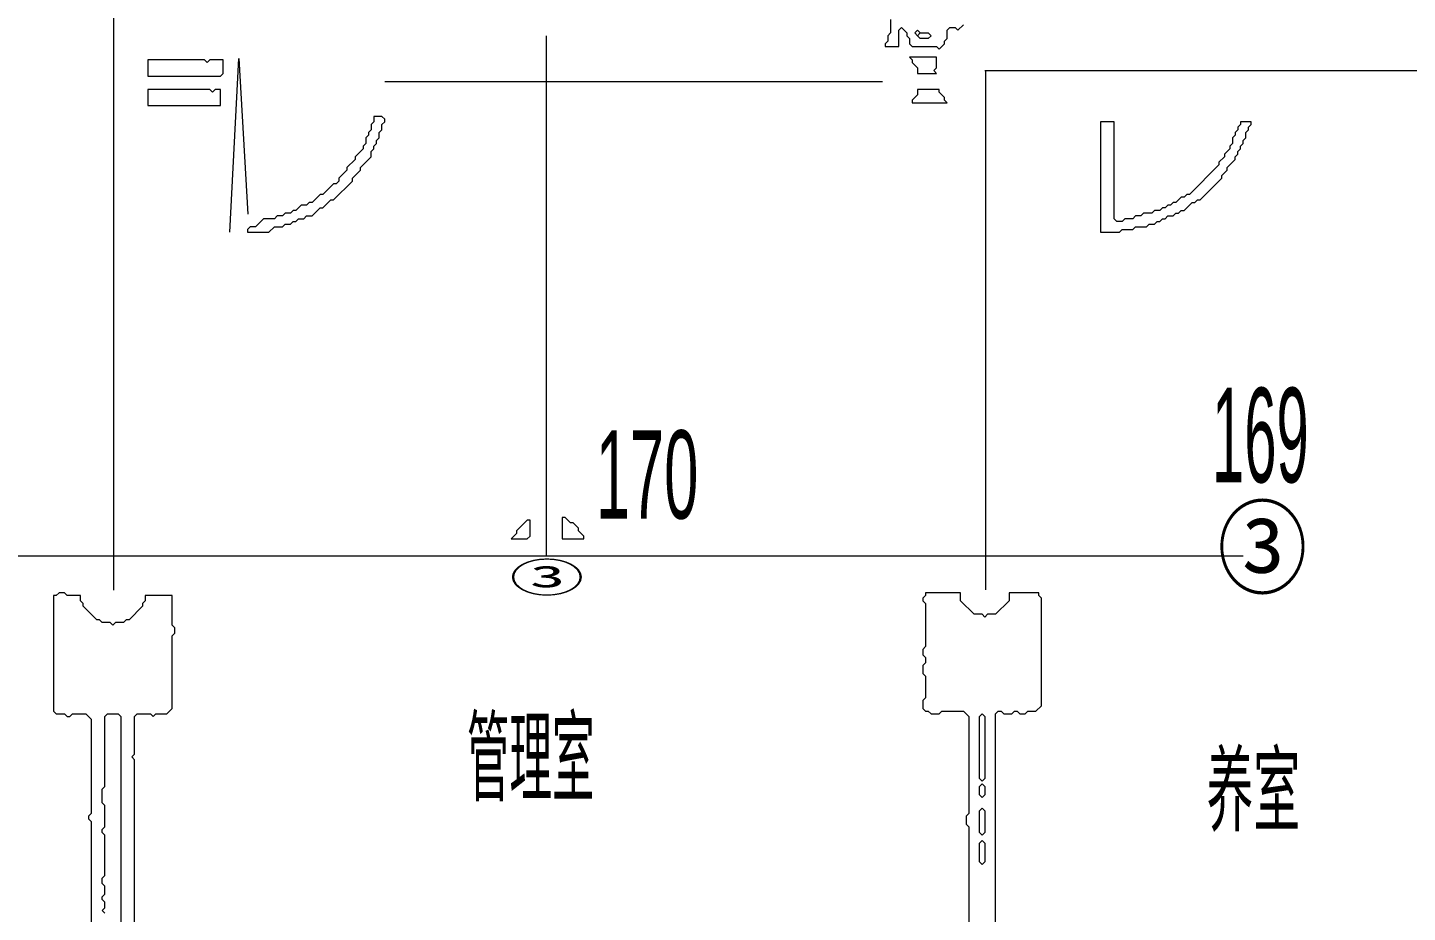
# Model space of a CAD drawing. Header units: millimetres. Extents: x 4 to 412, y 4 to 290.
# Drawn here: x 120.01 to 164.9, y 99.59 to 128.38 of the extents above; entities that cross this region are included whole.
import ezdxf

# ---------------------------------------------------------------- set-up
doc = ezdxf.new("R2010")
doc.units = ezdxf.units.MM
for name, color, linetype, lineweight in [('OCR_TEXT', 6, 'CONTINUOUS', 0), ('TRACE_CURVE', 6, 'CONTINUOUS', 0), ('TRACE_STRAIGHT', 5, 'CONTINUOUS', 0), ('TRACE_TEXT_SYMBOL', 6, 'CONTINUOUS', 0)]:
    doc.layers.add(name, color=color, linetype=linetype, lineweight=lineweight)
doc.styles.add('wqy-unicode', font='wqy-unicode')

msp = doc.modelspace()

# ---------------------------------------------------------------- linework, layer by layer
at = {"layer": 'TRACE_CURVE', "color": 6}
for points in [[(149.227, 109.993), (149.227, 109.906), (149.139, 109.818), (149.139, 109.731), (149.227, 109.643), (149.227, 108.242), (149.139, 108.154), (149.139, 107.979), (149.227, 107.892), (149.227, 107.716), (149.139, 107.629), (149.139, 107.366), (149.227, 107.279), (149.227, 106.578), (149.139, 106.49), (149.139, 106.228), (149.227, 106.14), (149.314, 106.14), (149.402, 106.052), (149.665, 106.052), (149.752, 106.14), (150.453, 106.14), (150.628, 105.965), (150.628, 102.812), (150.54, 102.725), (150.54, 102.462), (150.628, 102.374), (150.628, 98.784)], [(151.504, 96.507), (151.504, 106.052), (151.591, 106.14), (151.679, 106.14), (151.766, 106.052), (152.029, 106.052), (152.117, 106.14), (152.204, 106.14), (152.292, 106.052), (152.467, 106.052), (152.554, 106.14), (152.817, 106.14), (152.992, 106.315), (152.992, 109.818), (152.905, 109.906), (152.905, 109.993), (151.941, 109.993), (151.941, 109.731), (151.504, 109.293), (151.241, 109.293), (151.153, 109.205), (151.066, 109.293), (150.803, 109.293), (150.365, 109.731), (150.365, 109.993), (149.227, 109.993)]]:
    msp.add_lwpolyline(points, dxfattribs=at)
for points in [[(150.978, 105.965), (151.066, 106.052), (151.153, 105.965), (151.153, 103.951), (151.066, 103.863), (150.978, 103.951)], [(150.978, 103.688), (151.066, 103.776), (151.153, 103.688), (151.153, 103.425), (151.066, 103.338), (150.978, 103.425)], [(150.978, 102.9), (151.066, 102.987), (151.153, 102.9), (151.153, 102.199), (151.066, 102.112), (150.978, 102.199)], [(150.978, 101.849), (151.066, 101.937), (151.153, 101.849), (151.153, 101.236), (151.066, 101.148), (150.978, 101.236)]]:
    msp.add_lwpolyline(points, close=True, dxfattribs=at)
at = {"layer": 'TRACE_STRAIGHT', "color": 5}
for p, q in [((122.798, 132.85), (122.798, 110.081)), ((136.879, 128.121), (136.879, 111.199)), ((126.589, 121.728), (126.879, 127.383)), ((126.879, 127.383), (127.169, 122.31)), ((131.624, 126.632), (147.825, 126.632)), ((151.153, 126.983), (185.658, 126.983)), ((151.177, 126.983), (151.177, 110.085)), ((102.172, 111.199), (159.553, 111.199))]:
    msp.add_line(p, q, dxfattribs=at)
at = {"layer": 'TRACE_TEXT_SYMBOL', "color": 6}
for points in [[(148.088, 128.647), (148.088, 128.209), (148.001, 128.121), (148.001, 127.946), (147.913, 127.859), (147.913, 127.771), (148.351, 127.771), (148.351, 128.296), (148.438, 128.384), (148.614, 128.209), (148.614, 128.121), (148.701, 128.034), (148.701, 127.859), (148.789, 127.771), (149.577, 127.771), (149.665, 127.683), (149.84, 127.859), (149.84, 127.946), (149.927, 128.034), (149.927, 128.296), (150.015, 128.384), (150.19, 128.384), (150.278, 128.296), (150.453, 128.472)], [(131.274, 125.494), (131.274, 125.319), (131.186, 125.231), (131.186, 125.056), (131.099, 124.969), (131.099, 124.881), (131.011, 124.793), (131.011, 124.618), (130.924, 124.531), (130.924, 124.443), (130.661, 124.18), (130.661, 124.093), (130.398, 123.83), (130.398, 123.743), (130.135, 123.48), (130.135, 123.392), (130.048, 123.305), (129.96, 123.305), (129.61, 122.954), (129.522, 122.954), (129.26, 122.692), (129.172, 122.692), (129.085, 122.604), (128.909, 122.604), (128.734, 122.429), (128.647, 122.429), (128.559, 122.341), (128.384, 122.341), (128.296, 122.254), (128.121, 122.254), (128.034, 122.166), (127.683, 122.166), (127.421, 121.903), (127.245, 121.903), (127.158, 121.816), (127.158, 121.728), (127.859, 121.728), (128.034, 121.903), (128.296, 121.903), (128.384, 121.991), (128.559, 121.991), (128.647, 122.079), (128.734, 122.079), (128.822, 122.166), (128.997, 122.166), (129.085, 122.254), (129.26, 122.254), (129.522, 122.516), (129.61, 122.516), (129.873, 122.779), (129.96, 122.779), (130.573, 123.392), (130.573, 123.48), (130.836, 123.743), (130.836, 123.83), (131.186, 124.18), (131.186, 124.356), (131.274, 124.443), (131.274, 124.531), (131.361, 124.618), (131.361, 124.706), (131.449, 124.793), (131.449, 124.969), (131.537, 125.056)], [(131.537, 125.056), (131.537, 125.231), (131.624, 125.319), (131.624, 125.406), (131.537, 125.494), (131.274, 125.494)], [(154.919, 125.319), (154.919, 121.728), (155.532, 121.728), (155.62, 121.816), (155.97, 121.816), (156.057, 121.903), (156.408, 121.903), (156.495, 121.991), (156.67, 121.991), (156.758, 122.079), (156.846, 122.079), (156.933, 122.166), (157.021, 122.166), (157.108, 122.254), (157.283, 122.254), (157.371, 122.341), (157.459, 122.341), (157.546, 122.429), (157.634, 122.429), (157.896, 122.692), (157.984, 122.692), (158.072, 122.779), (158.159, 122.779), (158.86, 123.48), (158.86, 123.567), (159.035, 123.743), (159.035, 123.83), (159.298, 124.093), (159.298, 124.18), (159.385, 124.268), (159.385, 124.356), (159.473, 124.443), (159.473, 124.531), (159.56, 124.618), (159.56, 124.706), (159.648, 124.793), (159.648, 124.969), (159.736, 125.056), (159.736, 125.144), (159.823, 125.231), (159.823, 125.319), (159.473, 125.319), (159.473, 125.231), (159.385, 125.144), (159.385, 125.056), (159.298, 124.969), (159.298, 124.881), (159.21, 124.793), (159.21, 124.618), (159.123, 124.531), (159.123, 124.443), (158.947, 124.268), (158.947, 124.18), (158.772, 124.005), (158.772, 123.918), (157.809, 122.954), (157.721, 122.954), (157.634, 122.867), (157.546, 122.867), (157.371, 122.692), (157.283, 122.692), (157.196, 122.604), (157.108, 122.604), (157.021, 122.516)], [(157.021, 122.516), (156.933, 122.516), (156.846, 122.429), (156.67, 122.429), (156.583, 122.341), (156.32, 122.341), (156.233, 122.254), (156.057, 122.254), (155.97, 122.166), (155.707, 122.166), (155.62, 122.079), (155.444, 122.079), (155.357, 122.166), (155.357, 125.319), (154.919, 125.319)], [(121.028, 109.993), (120.94, 109.906), (120.853, 109.906), (120.853, 106.14), (120.94, 106.052), (121.203, 106.052), (121.29, 105.965), (121.378, 105.965), (121.466, 106.052), (121.903, 106.052), (122.079, 105.877), (122.079, 102.812), (121.991, 102.725), (121.991, 102.637), (122.079, 102.55), (122.079, 97.032)], [(124.531, 106.052), (124.706, 106.228), (124.706, 108.592), (124.793, 108.68), (124.793, 108.855), (124.706, 108.942), (124.706, 109.906), (123.83, 109.906), (123.83, 109.731), (123.743, 109.643), (123.743, 109.555), (123.305, 109.118), (123.217, 109.118), (123.129, 109.03), (122.867, 109.03), (122.779, 108.942), (122.692, 109.03), (122.429, 109.03), (122.341, 109.118), (122.254, 109.118), (121.816, 109.555), (121.816, 109.643), (121.728, 109.731), (121.728, 109.906), (121.29, 109.906), (121.203, 109.993), (121.028, 109.993)], [(122.516, 99.572), (122.429, 99.66), (122.516, 99.747), (122.516, 99.922), (122.429, 100.01), (122.429, 100.097), (122.516, 100.185), (122.516, 100.448), (122.429, 100.535), (122.429, 100.71), (122.516, 100.798), (122.516, 102.112), (122.429, 102.199), (122.429, 102.287), (122.516, 102.374), (122.516, 103.075), (122.429, 103.163), (122.429, 103.6), (122.516, 103.688), (122.516, 105.965), (122.604, 106.052), (122.954, 106.052), (123.042, 105.965), (123.042, 97.032)], [(123.48, 97.032), (123.48, 104.564), (123.392, 104.651), (123.48, 104.739), (123.48, 105.965), (123.567, 106.052), (124.005, 106.052), (124.093, 105.965), (124.18, 106.052), (124.531, 106.052)]]:
    msp.add_lwpolyline(points, dxfattribs=at)
for points in [[(148.876, 128.209), (148.964, 128.296), (149.051, 128.209), (148.964, 128.121)], [(148.964, 128.121), (149.051, 128.209), (149.314, 128.209), (149.402, 128.121), (149.314, 128.034), (149.051, 128.034)], [(123.918, 127.333), (123.918, 126.808), (126.282, 126.808), (126.37, 126.895), (126.37, 127.333), (125.932, 127.333), (125.844, 127.245), (125.757, 127.333)], [(148.701, 127.421), (148.789, 127.333), (148.789, 127.245), (148.964, 127.07), (148.964, 126.895), (149.577, 126.895), (149.489, 126.983), (149.577, 127.07), (149.577, 127.421)], [(123.918, 126.37), (123.918, 125.844), (126.282, 125.844), (126.282, 126.37), (126.107, 126.37), (126.019, 126.282), (125.932, 126.37)], [(148.964, 126.37), (148.964, 126.195), (148.789, 126.019), (148.789, 125.932), (149.927, 125.932), (149.84, 126.019), (149.84, 126.107), (149.665, 126.282), (149.665, 126.37)], [(136.266, 112.358), (135.915, 112.008), (135.915, 111.92), (135.74, 111.745), (136.266, 111.745), (136.353, 111.832), (136.353, 112.358)], [(137.404, 112.445), (137.404, 111.745), (138.105, 111.745), (138.105, 111.832), (137.93, 112.008), (137.93, 112.095), (137.754, 112.27), (137.667, 112.27), (137.492, 112.445)]]:
    msp.add_lwpolyline(points, close=True, dxfattribs=at)

# ---------------------------------------------------------------- texts
at = {"layer": 'OCR_TEXT', "color": 6, "style": 'wqy-unicode'}
for s, height, width, p in [('169', 3.0739, 0.458427, (158.547, 113.589)), ('170', 2.8689, 0.521238, (138.495, 112.409)), ('③', 2.459, 0.875886, (158.716, 110.225)), ('③', 0.956, 1.876899, (135.679, 110.01)), ('管理室', 2.3908, 0.424304, (134.3, 103.468)), ('养室', 2.2542, 0.494507, (158.37, 102.477))]:
    msp.add_text(s, height=height, dxfattribs=dict(at, width=width)).set_placement(p)

doc.saveas('drawing.dxf')
